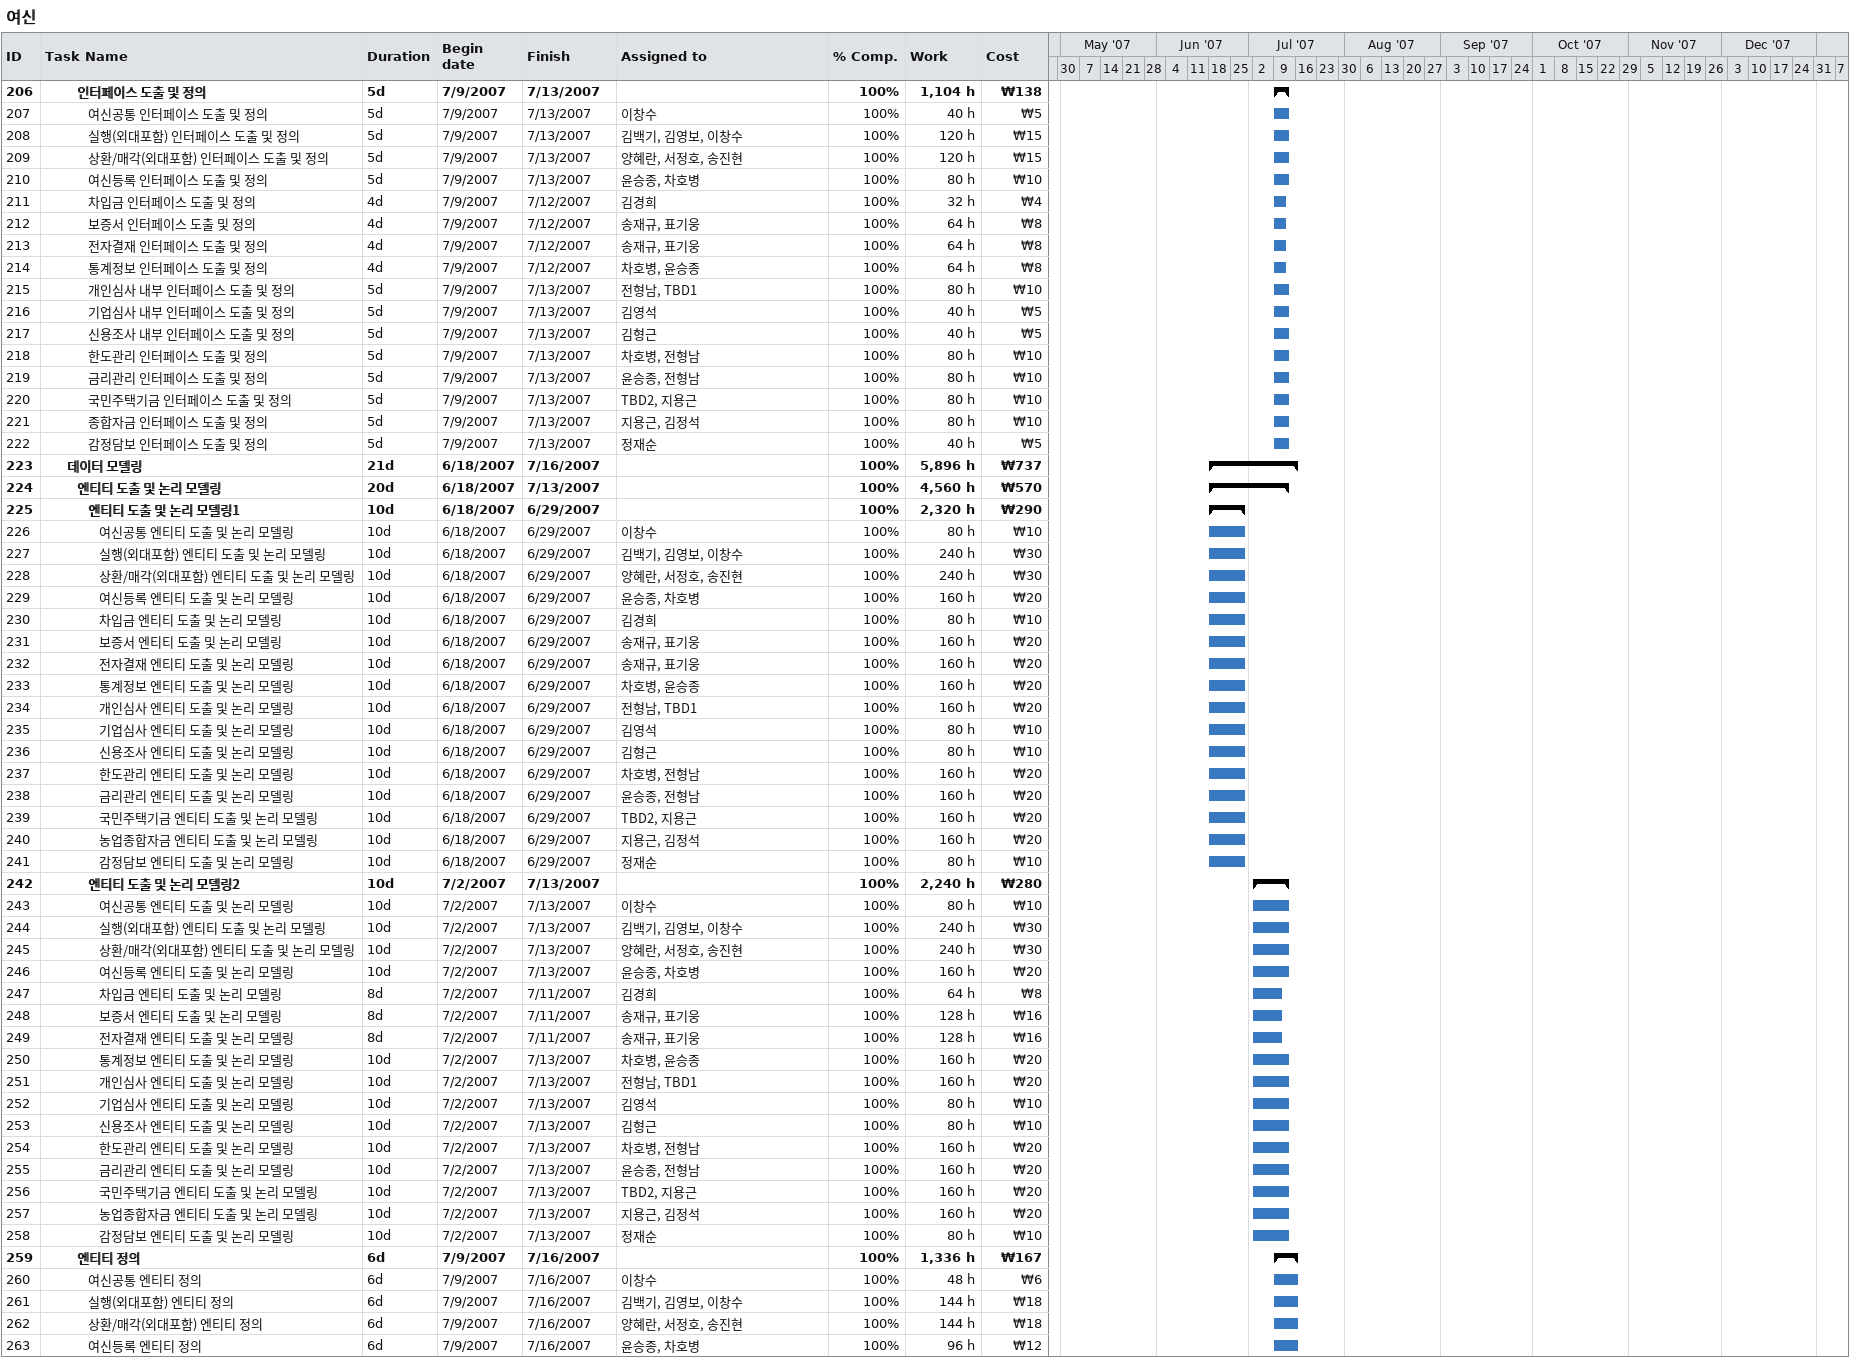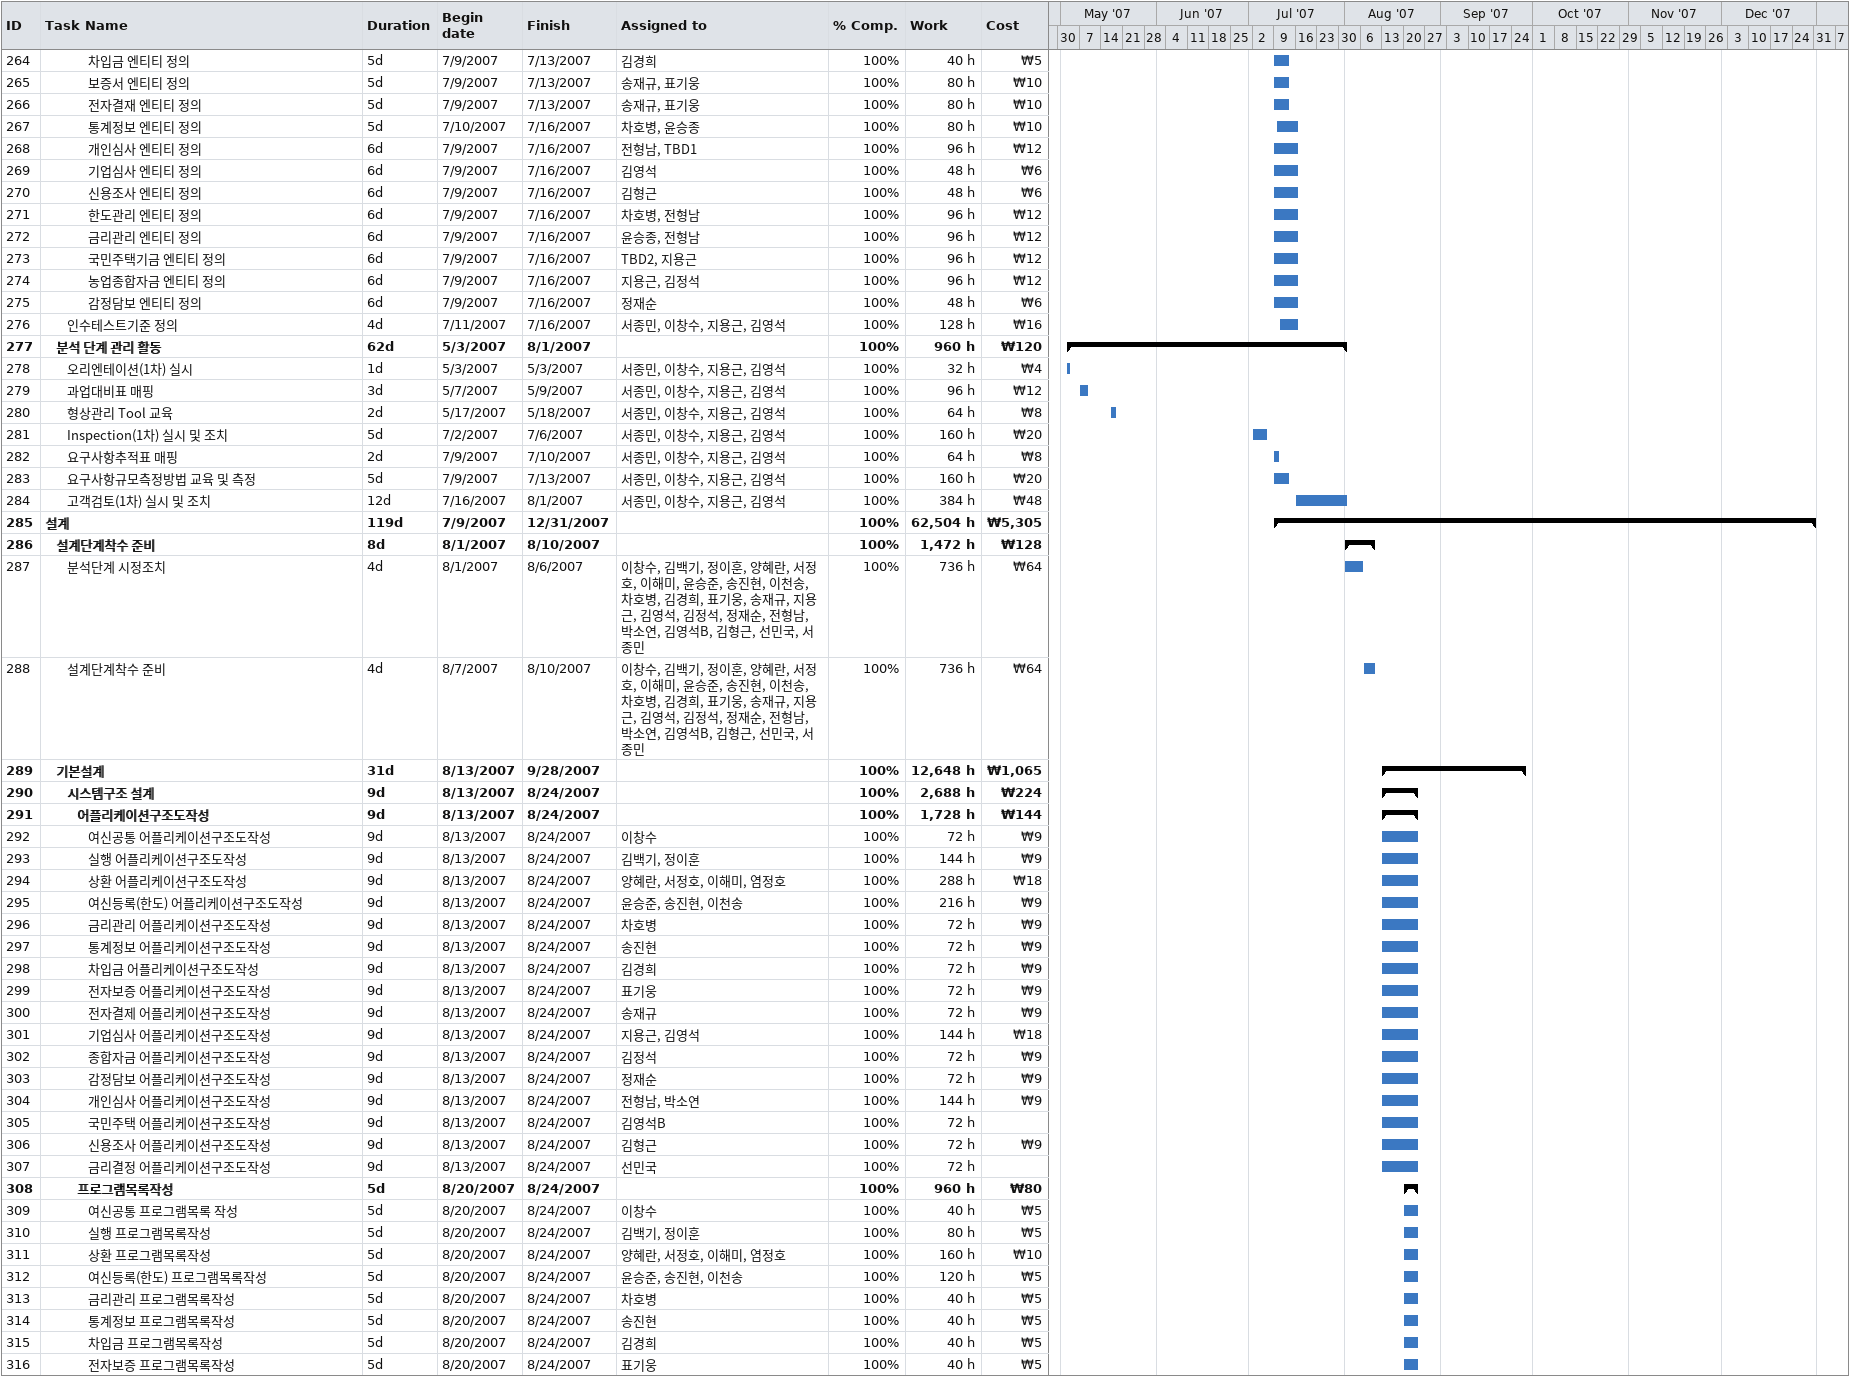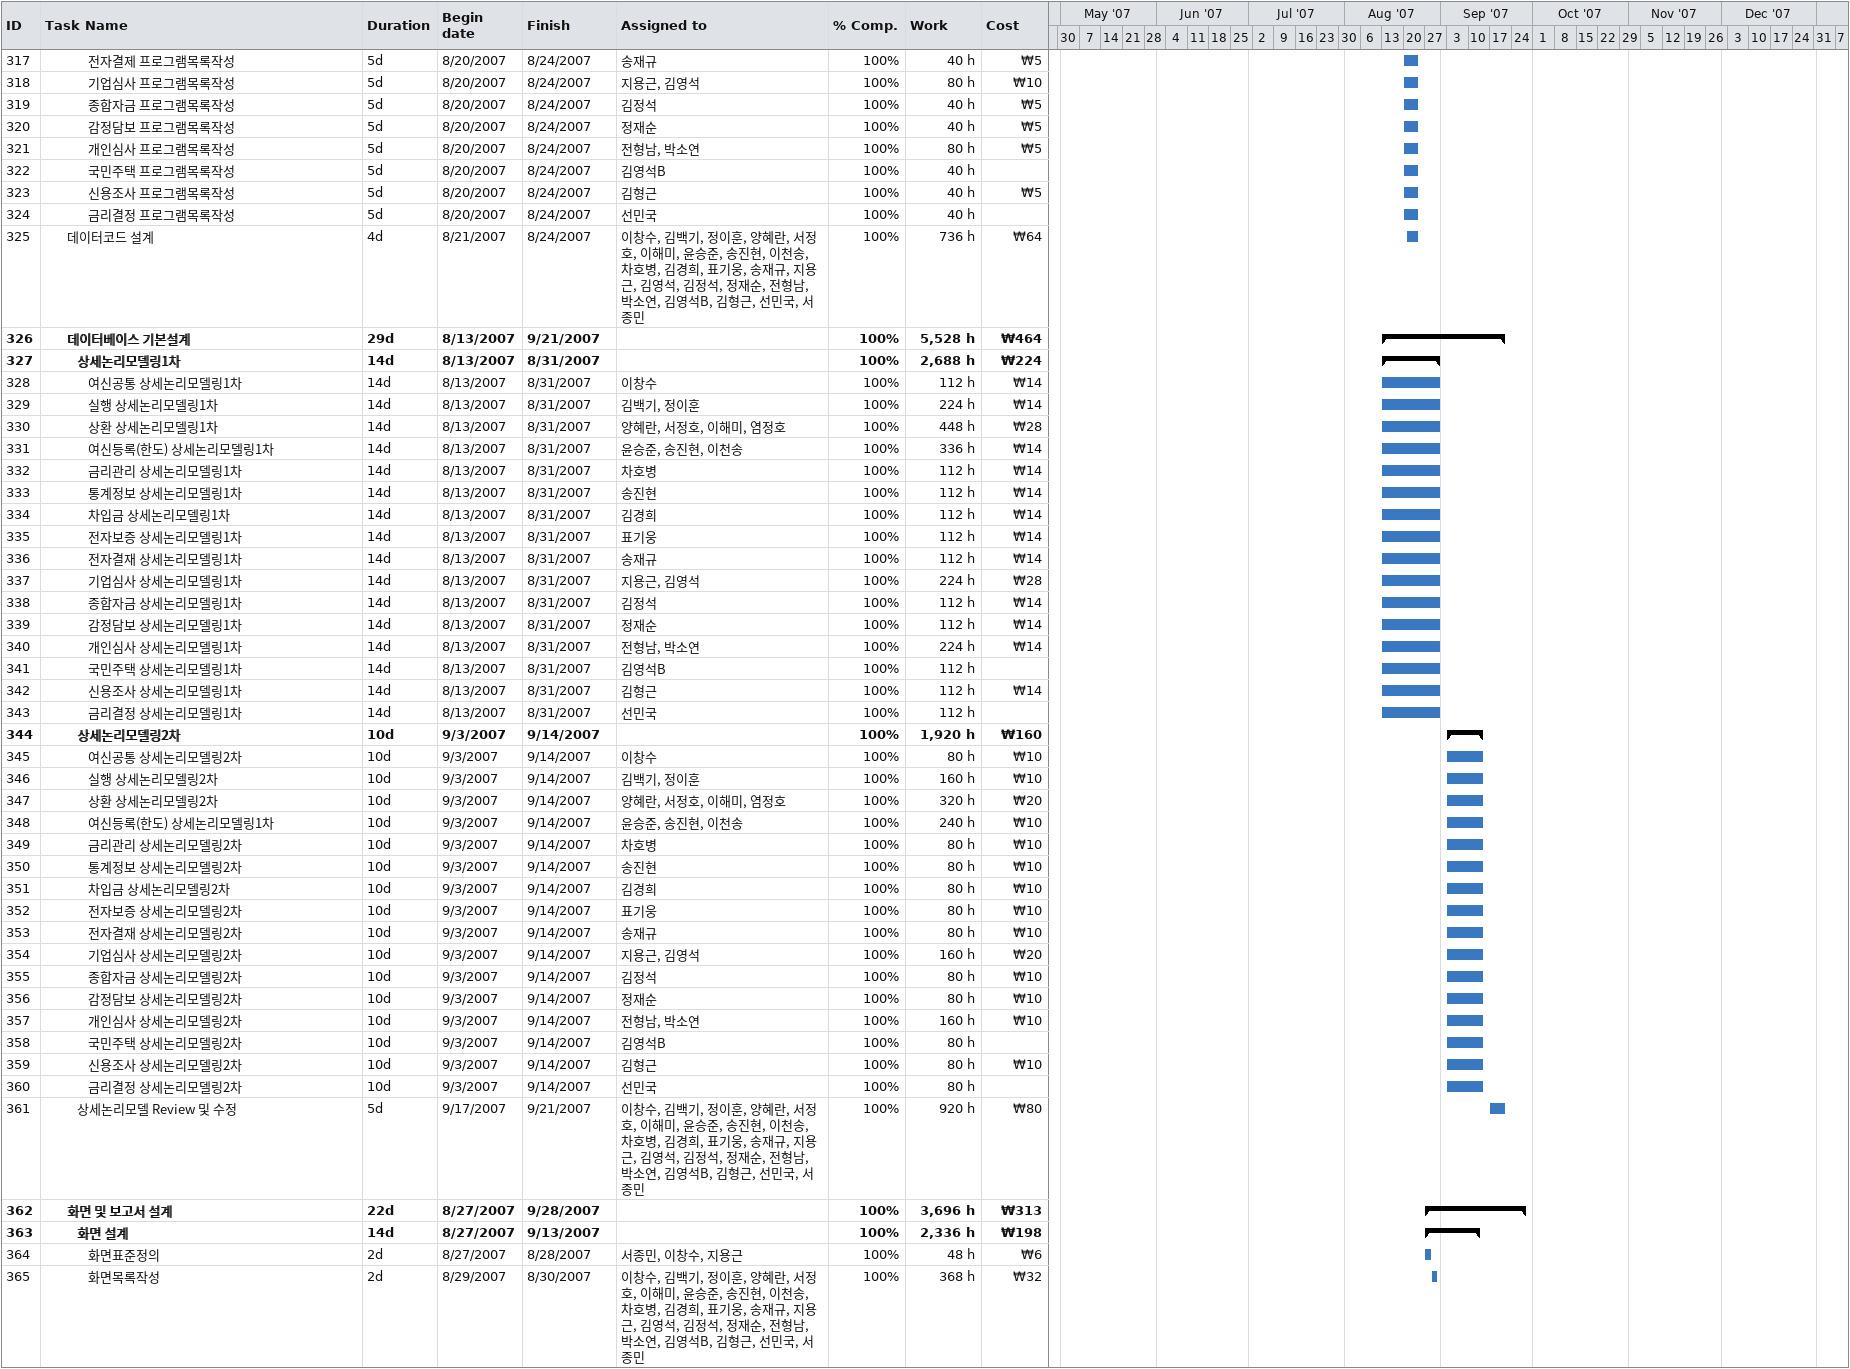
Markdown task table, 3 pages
여신

| ID | Level | Task | Duration | Start | Finish | Resources | % complete | Work (h) | Cost (₩) |
|---|---|---|---|---|---|---|---|---|---|
| 206 | 4 | **인터페이스 도출 및 정의** | 5d | 2007-07-09 | 2007-07-13 |  | 100 | 1104 | 138 |
| 207 | 5 | 여신공통 인터페이스 도출 및 정의 | 5d | 2007-07-09 | 2007-07-13 | 이창수 | 100 | 40 | 5 |
| 208 | 5 | 실행(외대포함) 인터페이스 도출 및 정의 | 5d | 2007-07-09 | 2007-07-13 | 김백기, 김영보, 이창수 | 100 | 120 | 15 |
| 209 | 5 | 상환/매각(외대포함) 인터페이스 도출 및 정의 | 5d | 2007-07-09 | 2007-07-13 | 양혜란, 서정호, 송진현 | 100 | 120 | 15 |
| 210 | 5 | 여신등록 인터페이스 도출 및 정의 | 5d | 2007-07-09 | 2007-07-13 | 윤승종, 차호병 | 100 | 80 | 10 |
| 211 | 5 | 차입금 인터페이스 도출 및 정의 | 4d | 2007-07-09 | 2007-07-12 | 김경희 | 100 | 32 | 4 |
| 212 | 5 | 보증서 인터페이스 도출 및 정의 | 4d | 2007-07-09 | 2007-07-12 | 송재규, 표기웅 | 100 | 64 | 8 |
| 213 | 5 | 전자결재 인터페이스 도출 및 정의 | 4d | 2007-07-09 | 2007-07-12 | 송재규, 표기웅 | 100 | 64 | 8 |
| 214 | 5 | 통계정보 인터페이스 도출 및 정의 | 4d | 2007-07-09 | 2007-07-12 | 차호병, 윤승종 | 100 | 64 | 8 |
| 215 | 5 | 개인심사 내부 인터페이스 도출 및 정의 | 5d | 2007-07-09 | 2007-07-13 | 전형남, TBD1 | 100 | 80 | 10 |
| 216 | 5 | 기업심사 내부 인터페이스 도출 및 정의 | 5d | 2007-07-09 | 2007-07-13 | 김영석 | 100 | 40 | 5 |
| 217 | 5 | 신용조사 내부 인터페이스 도출 및 정의 | 5d | 2007-07-09 | 2007-07-13 | 김형근 | 100 | 40 | 5 |
| 218 | 5 | 한도관리 인터페이스 도출 및 정의 | 5d | 2007-07-09 | 2007-07-13 | 차호병, 전형남 | 100 | 80 | 10 |
| 219 | 5 | 금리관리 인터페이스 도출 및 정의 | 5d | 2007-07-09 | 2007-07-13 | 윤승종, 전형남 | 100 | 80 | 10 |
| 220 | 5 | 국민주택기금 인터페이스 도출 및 정의 | 5d | 2007-07-09 | 2007-07-13 | TBD2, 지용근 | 100 | 80 | 10 |
| 221 | 5 | 종합자금 인터페이스 도출 및 정의 | 5d | 2007-07-09 | 2007-07-13 | 지용근, 김정석 | 100 | 80 | 10 |
| 222 | 5 | 감정담보 인터페이스 도출 및 정의 | 5d | 2007-07-09 | 2007-07-13 | 정재순 | 100 | 40 | 5 |
| 223 | 3 | **데이터 모델링** | 21d | 2007-06-18 | 2007-07-16 |  | 100 | 5896 | 737 |
| 224 | 4 | **엔티티 도출 및 논리 모델링** | 20d | 2007-06-18 | 2007-07-13 |  | 100 | 4560 | 570 |
| 225 | 5 | **엔티티 도출 및 논리 모델링1** | 10d | 2007-06-18 | 2007-06-29 |  | 100 | 2320 | 290 |
| 226 | 6 | 여신공통 엔티티 도출 및 논리 모델링 | 10d | 2007-06-18 | 2007-06-29 | 이창수 | 100 | 80 | 10 |
| 227 | 6 | 실행(외대포함) 엔티티 도출 및 논리 모델링 | 10d | 2007-06-18 | 2007-06-29 | 김백기, 김영보, 이창수 | 100 | 240 | 30 |
| 228 | 6 | 상환/매각(외대포함) 엔티티 도출 및 논리 모델링 | 10d | 2007-06-18 | 2007-06-29 | 양혜란, 서정호, 송진현 | 100 | 240 | 30 |
| 229 | 6 | 여신등록 엔티티 도출 및 논리 모델링 | 10d | 2007-06-18 | 2007-06-29 | 윤승종, 차호병 | 100 | 160 | 20 |
| 230 | 6 | 차입금 엔티티 도출 및 논리 모델링 | 10d | 2007-06-18 | 2007-06-29 | 김경희 | 100 | 80 | 10 |
| 231 | 6 | 보증서 엔티티 도출 및 논리 모델링 | 10d | 2007-06-18 | 2007-06-29 | 송재규, 표기웅 | 100 | 160 | 20 |
| 232 | 6 | 전자결재 엔티티 도출 및 논리 모델링 | 10d | 2007-06-18 | 2007-06-29 | 송재규, 표기웅 | 100 | 160 | 20 |
| 233 | 6 | 통계정보 엔티티 도출 및 논리 모델링 | 10d | 2007-06-18 | 2007-06-29 | 차호병, 윤승종 | 100 | 160 | 20 |
| 234 | 6 | 개인심사 엔티티 도출 및 논리 모델링 | 10d | 2007-06-18 | 2007-06-29 | 전형남, TBD1 | 100 | 160 | 20 |
| 235 | 6 | 기업심사 엔티티 도출 및 논리 모델링 | 10d | 2007-06-18 | 2007-06-29 | 김영석 | 100 | 80 | 10 |
| 236 | 6 | 신용조사 엔티티 도출 및 논리 모델링 | 10d | 2007-06-18 | 2007-06-29 | 김형근 | 100 | 80 | 10 |
| 237 | 6 | 한도관리 엔티티 도출 및 논리 모델링 | 10d | 2007-06-18 | 2007-06-29 | 차호병, 전형남 | 100 | 160 | 20 |
| 238 | 6 | 금리관리 엔티티 도출 및 논리 모델링 | 10d | 2007-06-18 | 2007-06-29 | 윤승종, 전형남 | 100 | 160 | 20 |
| 239 | 6 | 국민주택기금 엔티티 도출 및 논리 모델링 | 10d | 2007-06-18 | 2007-06-29 | TBD2, 지용근 | 100 | 160 | 20 |
| 240 | 6 | 농업종합자금 엔티티 도출 및 논리 모델링 | 10d | 2007-06-18 | 2007-06-29 | 지용근, 김정석 | 100 | 160 | 20 |
| 241 | 6 | 감정담보 엔티티 도출 및 논리 모델링 | 10d | 2007-06-18 | 2007-06-29 | 정재순 | 100 | 80 | 10 |
| 242 | 5 | **엔티티 도출 및 논리 모델링2** | 10d | 2007-07-02 | 2007-07-13 |  | 100 | 2240 | 280 |
| 243 | 6 | 여신공통 엔티티 도출 및 논리 모델링 | 10d | 2007-07-02 | 2007-07-13 | 이창수 | 100 | 80 | 10 |
| 244 | 6 | 실행(외대포함) 엔티티 도출 및 논리 모델링 | 10d | 2007-07-02 | 2007-07-13 | 김백기, 김영보, 이창수 | 100 | 240 | 30 |
| 245 | 6 | 상환/매각(외대포함) 엔티티 도출 및 논리 모델링 | 10d | 2007-07-02 | 2007-07-13 | 양혜란, 서정호, 송진현 | 100 | 240 | 30 |
| 246 | 6 | 여신등록 엔티티 도출 및 논리 모델링 | 10d | 2007-07-02 | 2007-07-13 | 윤승종, 차호병 | 100 | 160 | 20 |
| 247 | 6 | 차입금 엔티티 도출 및 논리 모델링 | 8d | 2007-07-02 | 2007-07-11 | 김경희 | 100 | 64 | 8 |
| 248 | 6 | 보증서 엔티티 도출 및 논리 모델링 | 8d | 2007-07-02 | 2007-07-11 | 송재규, 표기웅 | 100 | 128 | 16 |
| 249 | 6 | 전자결재 엔티티 도출 및 논리 모델링 | 8d | 2007-07-02 | 2007-07-11 | 송재규, 표기웅 | 100 | 128 | 16 |
| 250 | 6 | 통계정보 엔티티 도출 및 논리 모델링 | 10d | 2007-07-02 | 2007-07-13 | 차호병, 윤승종 | 100 | 160 | 20 |
| 251 | 6 | 개인심사 엔티티 도출 및 논리 모델링 | 10d | 2007-07-02 | 2007-07-13 | 전형남, TBD1 | 100 | 160 | 20 |
| 252 | 6 | 기업심사 엔티티 도출 및 논리 모델링 | 10d | 2007-07-02 | 2007-07-13 | 김영석 | 100 | 80 | 10 |
| 253 | 6 | 신용조사 엔티티 도출 및 논리 모델링 | 10d | 2007-07-02 | 2007-07-13 | 김형근 | 100 | 80 | 10 |
| 254 | 6 | 한도관리 엔티티 도출 및 논리 모델링 | 10d | 2007-07-02 | 2007-07-13 | 차호병, 전형남 | 100 | 160 | 20 |
| 255 | 6 | 금리관리 엔티티 도출 및 논리 모델링 | 10d | 2007-07-02 | 2007-07-13 | 윤승종, 전형남 | 100 | 160 | 20 |
| 256 | 6 | 국민주택기금 엔티티 도출 및 논리 모델링 | 10d | 2007-07-02 | 2007-07-13 | TBD2, 지용근 | 100 | 160 | 20 |
| 257 | 6 | 농업종합자금 엔티티 도출 및 논리 모델링 | 10d | 2007-07-02 | 2007-07-13 | 지용근, 김정석 | 100 | 160 | 20 |
| 258 | 6 | 감정담보 엔티티 도출 및 논리 모델링 | 10d | 2007-07-02 | 2007-07-13 | 정재순 | 100 | 80 | 10 |
| 259 | 4 | **엔티티 정의** | 6d | 2007-07-09 | 2007-07-16 |  | 100 | 1336 | 167 |
| 260 | 5 | 여신공통 엔티티 정의 | 6d | 2007-07-09 | 2007-07-16 | 이창수 | 100 | 48 | 6 |
| 261 | 5 | 실행(외대포함) 엔티티 정의 | 6d | 2007-07-09 | 2007-07-16 | 김백기, 김영보, 이창수 | 100 | 144 | 18 |
| 262 | 5 | 상환/매각(외대포함) 엔티티 정의 | 6d | 2007-07-09 | 2007-07-16 | 양혜란, 서정호, 송진현 | 100 | 144 | 18 |
| 263 | 5 | 여신등록 엔티티 정의 | 6d | 2007-07-09 | 2007-07-16 | 윤승종, 차호병 | 100 | 96 | 12 |
| 264 | 5 | 차입금 엔티티 정의 | 5d | 2007-07-09 | 2007-07-13 | 김경희 | 100 | 40 | 5 |
| 265 | 5 | 보증서 엔티티 정의 | 5d | 2007-07-09 | 2007-07-13 | 송재규, 표기웅 | 100 | 80 | 10 |
| 266 | 5 | 전자결재 엔티티 정의 | 5d | 2007-07-09 | 2007-07-13 | 송재규, 표기웅 | 100 | 80 | 10 |
| 267 | 5 | 통계정보 엔티티 정의 | 5d | 2007-07-10 | 2007-07-16 | 차호병, 윤승종 | 100 | 80 | 10 |
| 268 | 5 | 개인심사 엔티티 정의 | 6d | 2007-07-09 | 2007-07-16 | 전형남, TBD1 | 100 | 96 | 12 |
| 269 | 5 | 기업심사 엔티티 정의 | 6d | 2007-07-09 | 2007-07-16 | 김영석 | 100 | 48 | 6 |
| 270 | 5 | 신용조사 엔티티 정의 | 6d | 2007-07-09 | 2007-07-16 | 김형근 | 100 | 48 | 6 |
| 271 | 5 | 한도관리 엔티티 정의 | 6d | 2007-07-09 | 2007-07-16 | 차호병, 전형남 | 100 | 96 | 12 |
| 272 | 5 | 금리관리 엔티티 정의 | 6d | 2007-07-09 | 2007-07-16 | 윤승종, 전형남 | 100 | 96 | 12 |
| 273 | 5 | 국민주택기금 엔티티 정의 | 6d | 2007-07-09 | 2007-07-16 | TBD2, 지용근 | 100 | 96 | 12 |
| 274 | 5 | 농업종합자금 엔티티 정의 | 6d | 2007-07-09 | 2007-07-16 | 지용근, 김정석 | 100 | 96 | 12 |
| 275 | 5 | 감정담보 엔티티 정의 | 6d | 2007-07-09 | 2007-07-16 | 정재순 | 100 | 48 | 6 |
| 276 | 3 | 인수테스트기준 정의 | 4d | 2007-07-11 | 2007-07-16 | 서종민, 이창수, 지용근, 김영석 | 100 | 128 | 16 |
| 277 | 2 | **분석 단계 관리 활동** | 62d | 2007-05-03 | 2007-08-01 |  | 100 | 960 | 120 |
| 278 | 3 | 오리엔테이션(1차) 실시 | 1d | 2007-05-03 | 2007-05-03 | 서종민, 이창수, 지용근, 김영석 | 100 | 32 | 4 |
| 279 | 3 | 과업대비표 매핑 | 3d | 2007-05-07 | 2007-05-09 | 서종민, 이창수, 지용근, 김영석 | 100 | 96 | 12 |
| 280 | 3 | 형상관리 Tool 교육 | 2d | 2007-05-17 | 2007-05-18 | 서종민, 이창수, 지용근, 김영석 | 100 | 64 | 8 |
| 281 | 3 | Inspection(1차) 실시 및 조치 | 5d | 2007-07-02 | 2007-07-06 | 서종민, 이창수, 지용근, 김영석 | 100 | 160 | 20 |
| 282 | 3 | 요구사항추적표 매핑 | 2d | 2007-07-09 | 2007-07-10 | 서종민, 이창수, 지용근, 김영석 | 100 | 64 | 8 |
| 283 | 3 | 요구사항규모측정방법 교육 및 측정 | 5d | 2007-07-09 | 2007-07-13 | 서종민, 이창수, 지용근, 김영석 | 100 | 160 | 20 |
| 284 | 3 | 고객검토(1차) 실시 및 조치 | 12d | 2007-07-16 | 2007-08-01 | 서종민, 이창수, 지용근, 김영석 | 100 | 384 | 48 |
| 285 | 1 | **설계** | 119d | 2007-07-09 | 2007-12-31 |  | 100 | 62504 | 5305 |
| 286 | 2 | **설계단계착수 준비** | 8d | 2007-08-01 | 2007-08-10 |  | 100 | 1472 | 128 |
| 287 | 3 | 분석단계 시정조치 | 4d | 2007-08-01 | 2007-08-06 | 이창수, 김백기, 정이훈, 양혜란, 서정호, 이해미, 윤승준, 송진현, 이천송, 차호병, 김경희, 표기웅, 송재규, 지용근, 김영석, 김정석, 정재순, 전형남, 박소연, 김영석B, 김형근, 선민국, 서종민 | 100 | 736 | 64 |
| 288 | 3 | 설계단계착수 준비 | 4d | 2007-08-07 | 2007-08-10 | 이창수, 김백기, 정이훈, 양혜란, 서정호, 이해미, 윤승준, 송진현, 이천송, 차호병, 김경희, 표기웅, 송재규, 지용근, 김영석, 김정석, 정재순, 전형남, 박소연, 김영석B, 김형근, 선민국, 서종민 | 100 | 736 | 64 |
| 289 | 2 | **기본설계** | 31d | 2007-08-13 | 2007-09-28 |  | 100 | 12648 | 1065 |
| 290 | 3 | **시스템구조 설계** | 9d | 2007-08-13 | 2007-08-24 |  | 100 | 2688 | 224 |
| 291 | 4 | **어플리케이션구조도작성** | 9d | 2007-08-13 | 2007-08-24 |  | 100 | 1728 | 144 |
| 292 | 5 | 여신공통 어플리케이션구조도작성 | 9d | 2007-08-13 | 2007-08-24 | 이창수 | 100 | 72 | 9 |
| 293 | 5 | 실행 어플리케이션구조도작성 | 9d | 2007-08-13 | 2007-08-24 | 김백기, 정이훈 | 100 | 144 | 9 |
| 294 | 5 | 상환 어플리케이션구조도작성 | 9d | 2007-08-13 | 2007-08-24 | 양혜란, 서정호, 이해미, 염정호 | 100 | 288 | 18 |
| 295 | 5 | 여신등록(한도) 어플리케이션구조도작성 | 9d | 2007-08-13 | 2007-08-24 | 윤승준, 송진현, 이천송 | 100 | 216 | 9 |
| 296 | 5 | 금리관리 어플리케이션구조도작성 | 9d | 2007-08-13 | 2007-08-24 | 차호병 | 100 | 72 | 9 |
| 297 | 5 | 통계정보 어플리케이션구조도작성 | 9d | 2007-08-13 | 2007-08-24 | 송진현 | 100 | 72 | 9 |
| 298 | 5 | 차입금 어플리케이션구조도작성 | 9d | 2007-08-13 | 2007-08-24 | 김경희 | 100 | 72 | 9 |
| 299 | 5 | 전자보증 어플리케이션구조도작성 | 9d | 2007-08-13 | 2007-08-24 | 표기웅 | 100 | 72 | 9 |
| 300 | 5 | 전자결제 어플리케이션구조도작성 | 9d | 2007-08-13 | 2007-08-24 | 송재규 | 100 | 72 | 9 |
| 301 | 5 | 기업심사 어플리케이션구조도작성 | 9d | 2007-08-13 | 2007-08-24 | 지용근, 김영석 | 100 | 144 | 18 |
| 302 | 5 | 종합자금 어플리케이션구조도작성 | 9d | 2007-08-13 | 2007-08-24 | 김정석 | 100 | 72 | 9 |
| 303 | 5 | 감정담보 어플리케이션구조도작성 | 9d | 2007-08-13 | 2007-08-24 | 정재순 | 100 | 72 | 9 |
| 304 | 5 | 개인심사 어플리케이션구조도작성 | 9d | 2007-08-13 | 2007-08-24 | 전형남, 박소연 | 100 | 144 | 9 |
| 305 | 5 | 국민주택 어플리케이션구조도작성 | 9d | 2007-08-13 | 2007-08-24 | 김영석B | 100 | 72 |  |
| 306 | 5 | 신용조사 어플리케이션구조도작성 | 9d | 2007-08-13 | 2007-08-24 | 김형근 | 100 | 72 | 9 |
| 307 | 5 | 금리결정 어플리케이션구조도작성 | 9d | 2007-08-13 | 2007-08-24 | 선민국 | 100 | 72 |  |
| 308 | 4 | **프로그램목록작성** | 5d | 2007-08-20 | 2007-08-24 |  | 100 | 960 | 80 |
| 309 | 5 | 여신공통 프로그램목록 작성 | 5d | 2007-08-20 | 2007-08-24 | 이창수 | 100 | 40 | 5 |
| 310 | 5 | 실행 프로그램목록작성 | 5d | 2007-08-20 | 2007-08-24 | 김백기, 정이훈 | 100 | 80 | 5 |
| 311 | 5 | 상환 프로그램목록작성 | 5d | 2007-08-20 | 2007-08-24 | 양혜란, 서정호, 이해미, 염정호 | 100 | 160 | 10 |
| 312 | 5 | 여신등록(한도) 프로그램목록작성 | 5d | 2007-08-20 | 2007-08-24 | 윤승준, 송진현, 이천송 | 100 | 120 | 5 |
| 313 | 5 | 금리관리 프로그램목록작성 | 5d | 2007-08-20 | 2007-08-24 | 차호병 | 100 | 40 | 5 |
| 314 | 5 | 통계정보 프로그램목록작성 | 5d | 2007-08-20 | 2007-08-24 | 송진현 | 100 | 40 | 5 |
| 315 | 5 | 차입금 프로그램목록작성 | 5d | 2007-08-20 | 2007-08-24 | 김경희 | 100 | 40 | 5 |
| 316 | 5 | 전자보증 프로그램목록작성 | 5d | 2007-08-20 | 2007-08-24 | 표기웅 | 100 | 40 | 5 |
| 317 | 5 | 전자결제 프로그램목록작성 | 5d | 2007-08-20 | 2007-08-24 | 송재규 | 100 | 40 | 5 |
| 318 | 5 | 기업심사 프로그램목록작성 | 5d | 2007-08-20 | 2007-08-24 | 지용근, 김영석 | 100 | 80 | 10 |
| 319 | 5 | 종합자금 프로그램목록작성 | 5d | 2007-08-20 | 2007-08-24 | 김정석 | 100 | 40 | 5 |
| 320 | 5 | 감정담보 프로그램목록작성 | 5d | 2007-08-20 | 2007-08-24 | 정재순 | 100 | 40 | 5 |
| 321 | 5 | 개인심사 프로그램목록작성 | 5d | 2007-08-20 | 2007-08-24 | 전형남, 박소연 | 100 | 80 | 5 |
| 322 | 5 | 국민주택 프로그램목록작성 | 5d | 2007-08-20 | 2007-08-24 | 김영석B | 100 | 40 |  |
| 323 | 5 | 신용조사 프로그램목록작성 | 5d | 2007-08-20 | 2007-08-24 | 김형근 | 100 | 40 | 5 |
| 324 | 5 | 금리결정 프로그램목록작성 | 5d | 2007-08-20 | 2007-08-24 | 선민국 | 100 | 40 |  |
| 325 | 3 | 데이터코드 설계 | 4d | 2007-08-21 | 2007-08-24 | 이창수, 김백기, 정이훈, 양혜란, 서정호, 이해미, 윤승준, 송진현, 이천송, 차호병, 김경희, 표기웅, 송재규, 지용근, 김영석, 김정석, 정재순, 전형남, 박소연, 김영석B, 김형근, 선민국, 서종민 | 100 | 736 | 64 |
| 326 | 3 | **데이터베이스 기본설계** | 29d | 2007-08-13 | 2007-09-21 |  | 100 | 5528 | 464 |
| 327 | 4 | **상세논리모델링1차** | 14d | 2007-08-13 | 2007-08-31 |  | 100 | 2688 | 224 |
| 328 | 5 | 여신공통 상세논리모델링1차 | 14d | 2007-08-13 | 2007-08-31 | 이창수 | 100 | 112 | 14 |
| 329 | 5 | 실행 상세논리모델링1차 | 14d | 2007-08-13 | 2007-08-31 | 김백기, 정이훈 | 100 | 224 | 14 |
| 330 | 5 | 상환 상세논리모델링1차 | 14d | 2007-08-13 | 2007-08-31 | 양혜란, 서정호, 이해미, 염정호 | 100 | 448 | 28 |
| 331 | 5 | 여신등록(한도) 상세논리모델링1차 | 14d | 2007-08-13 | 2007-08-31 | 윤승준, 송진현, 이천송 | 100 | 336 | 14 |
| 332 | 5 | 금리관리 상세논리모델링1차 | 14d | 2007-08-13 | 2007-08-31 | 차호병 | 100 | 112 | 14 |
| 333 | 5 | 통계정보 상세논리모델링1차 | 14d | 2007-08-13 | 2007-08-31 | 송진현 | 100 | 112 | 14 |
| 334 | 5 | 차입금 상세논리모델링1차 | 14d | 2007-08-13 | 2007-08-31 | 김경희 | 100 | 112 | 14 |
| 335 | 5 | 전자보증 상세논리모델링1차 | 14d | 2007-08-13 | 2007-08-31 | 표기웅 | 100 | 112 | 14 |
| 336 | 5 | 전자결재 상세논리모델링1차 | 14d | 2007-08-13 | 2007-08-31 | 송재규 | 100 | 112 | 14 |
| 337 | 5 | 기업심사 상세논리모델링1차 | 14d | 2007-08-13 | 2007-08-31 | 지용근, 김영석 | 100 | 224 | 28 |
| 338 | 5 | 종합자금 상세논리모델링1차 | 14d | 2007-08-13 | 2007-08-31 | 김정석 | 100 | 112 | 14 |
| 339 | 5 | 감정담보 상세논리모델링1차 | 14d | 2007-08-13 | 2007-08-31 | 정재순 | 100 | 112 | 14 |
| 340 | 5 | 개인심사 상세논리모델링1차 | 14d | 2007-08-13 | 2007-08-31 | 전형남, 박소연 | 100 | 224 | 14 |
| 341 | 5 | 국민주택 상세논리모델링1차 | 14d | 2007-08-13 | 2007-08-31 | 김영석B | 100 | 112 |  |
| 342 | 5 | 신용조사 상세논리모델링1차 | 14d | 2007-08-13 | 2007-08-31 | 김형근 | 100 | 112 | 14 |
| 343 | 5 | 금리결정 상세논리모델링1차 | 14d | 2007-08-13 | 2007-08-31 | 선민국 | 100 | 112 |  |
| 344 | 4 | **상세논리모델링2차** | 10d | 2007-09-03 | 2007-09-14 |  | 100 | 1920 | 160 |
| 345 | 5 | 여신공통 상세논리모델링2차 | 10d | 2007-09-03 | 2007-09-14 | 이창수 | 100 | 80 | 10 |
| 346 | 5 | 실행 상세논리모델링2차 | 10d | 2007-09-03 | 2007-09-14 | 김백기, 정이훈 | 100 | 160 | 10 |
| 347 | 5 | 상환 상세논리모델링2차 | 10d | 2007-09-03 | 2007-09-14 | 양혜란, 서정호, 이해미, 염정호 | 100 | 320 | 20 |
| 348 | 5 | 여신등록(한도) 상세논리모델링1차 | 10d | 2007-09-03 | 2007-09-14 | 윤승준, 송진현, 이천송 | 100 | 240 | 10 |
| 349 | 5 | 금리관리 상세논리모델링2차 | 10d | 2007-09-03 | 2007-09-14 | 차호병 | 100 | 80 | 10 |
| 350 | 5 | 통계정보 상세논리모델링2차 | 10d | 2007-09-03 | 2007-09-14 | 송진현 | 100 | 80 | 10 |
| 351 | 5 | 차입금 상세논리모델링2차 | 10d | 2007-09-03 | 2007-09-14 | 김경희 | 100 | 80 | 10 |
| 352 | 5 | 전자보증 상세논리모델링2차 | 10d | 2007-09-03 | 2007-09-14 | 표기웅 | 100 | 80 | 10 |
| 353 | 5 | 전자결재 상세논리모델링2차 | 10d | 2007-09-03 | 2007-09-14 | 송재규 | 100 | 80 | 10 |
| 354 | 5 | 기업심사 상세논리모델링2차 | 10d | 2007-09-03 | 2007-09-14 | 지용근, 김영석 | 100 | 160 | 20 |
| 355 | 5 | 종합자금 상세논리모델링2차 | 10d | 2007-09-03 | 2007-09-14 | 김정석 | 100 | 80 | 10 |
| 356 | 5 | 감정담보 상세논리모델링2차 | 10d | 2007-09-03 | 2007-09-14 | 정재순 | 100 | 80 | 10 |
| 357 | 5 | 개인심사 상세논리모델링2차 | 10d | 2007-09-03 | 2007-09-14 | 전형남, 박소연 | 100 | 160 | 10 |
| 358 | 5 | 국민주택 상세논리모델링2차 | 10d | 2007-09-03 | 2007-09-14 | 김영석B | 100 | 80 |  |
| 359 | 5 | 신용조사 상세논리모델링2차 | 10d | 2007-09-03 | 2007-09-14 | 김형근 | 100 | 80 | 10 |
| 360 | 5 | 금리결정 상세논리모델링2차 | 10d | 2007-09-03 | 2007-09-14 | 선민국 | 100 | 80 |  |
| 361 | 4 | 상세논리모델 Review 및 수정 | 5d | 2007-09-17 | 2007-09-21 | 이창수, 김백기, 정이훈, 양혜란, 서정호, 이해미, 윤승준, 송진현, 이천송, 차호병, 김경희, 표기웅, 송재규, 지용근, 김영석, 김정석, 정재순, 전형남, 박소연, 김영석B, 김형근, 선민국, 서종민 | 100 | 920 | 80 |
| 362 | 3 | **화면 및 보고서 설계** | 22d | 2007-08-27 | 2007-09-28 |  | 100 | 3696 | 313 |
| 363 | 4 | **화면 설계** | 14d | 2007-08-27 | 2007-09-13 |  | 100 | 2336 | 198 |
| 364 | 5 | 화면표준정의 | 2d | 2007-08-27 | 2007-08-28 | 서종민, 이창수, 지용근 | 100 | 48 | 6 |
| 365 | 5 | 화면목록작성 | 2d | 2007-08-29 | 2007-08-30 | 이창수, 김백기, 정이훈, 양혜란, 서정호, 이해미, 윤승준, 송진현, 이천송, 차호병, 김경희, 표기웅, 송재규, 지용근, 김영석, 김정석, 정재순, 전형남, 박소연, 김영석B, 김형근, 선민국, 서종민 | 100 | 368 | 32 |
